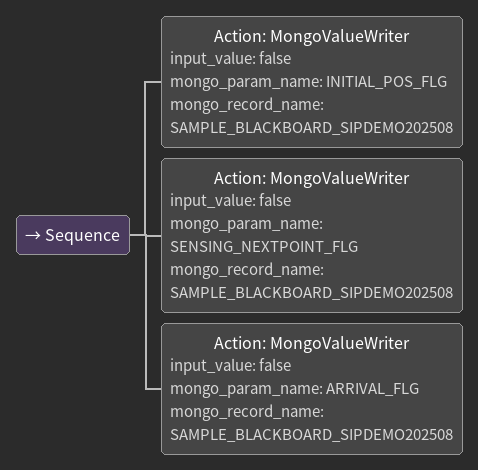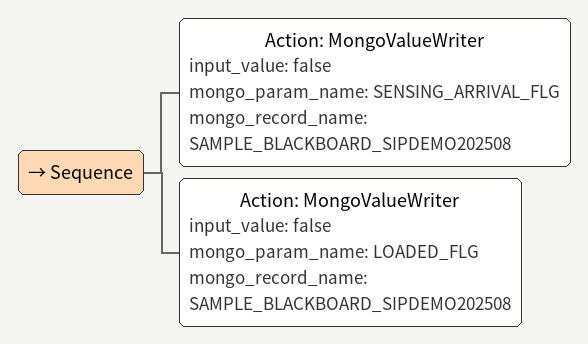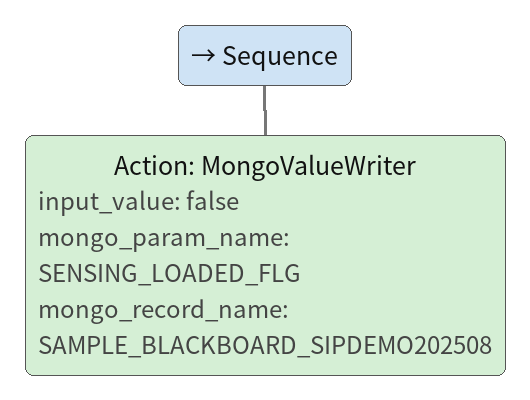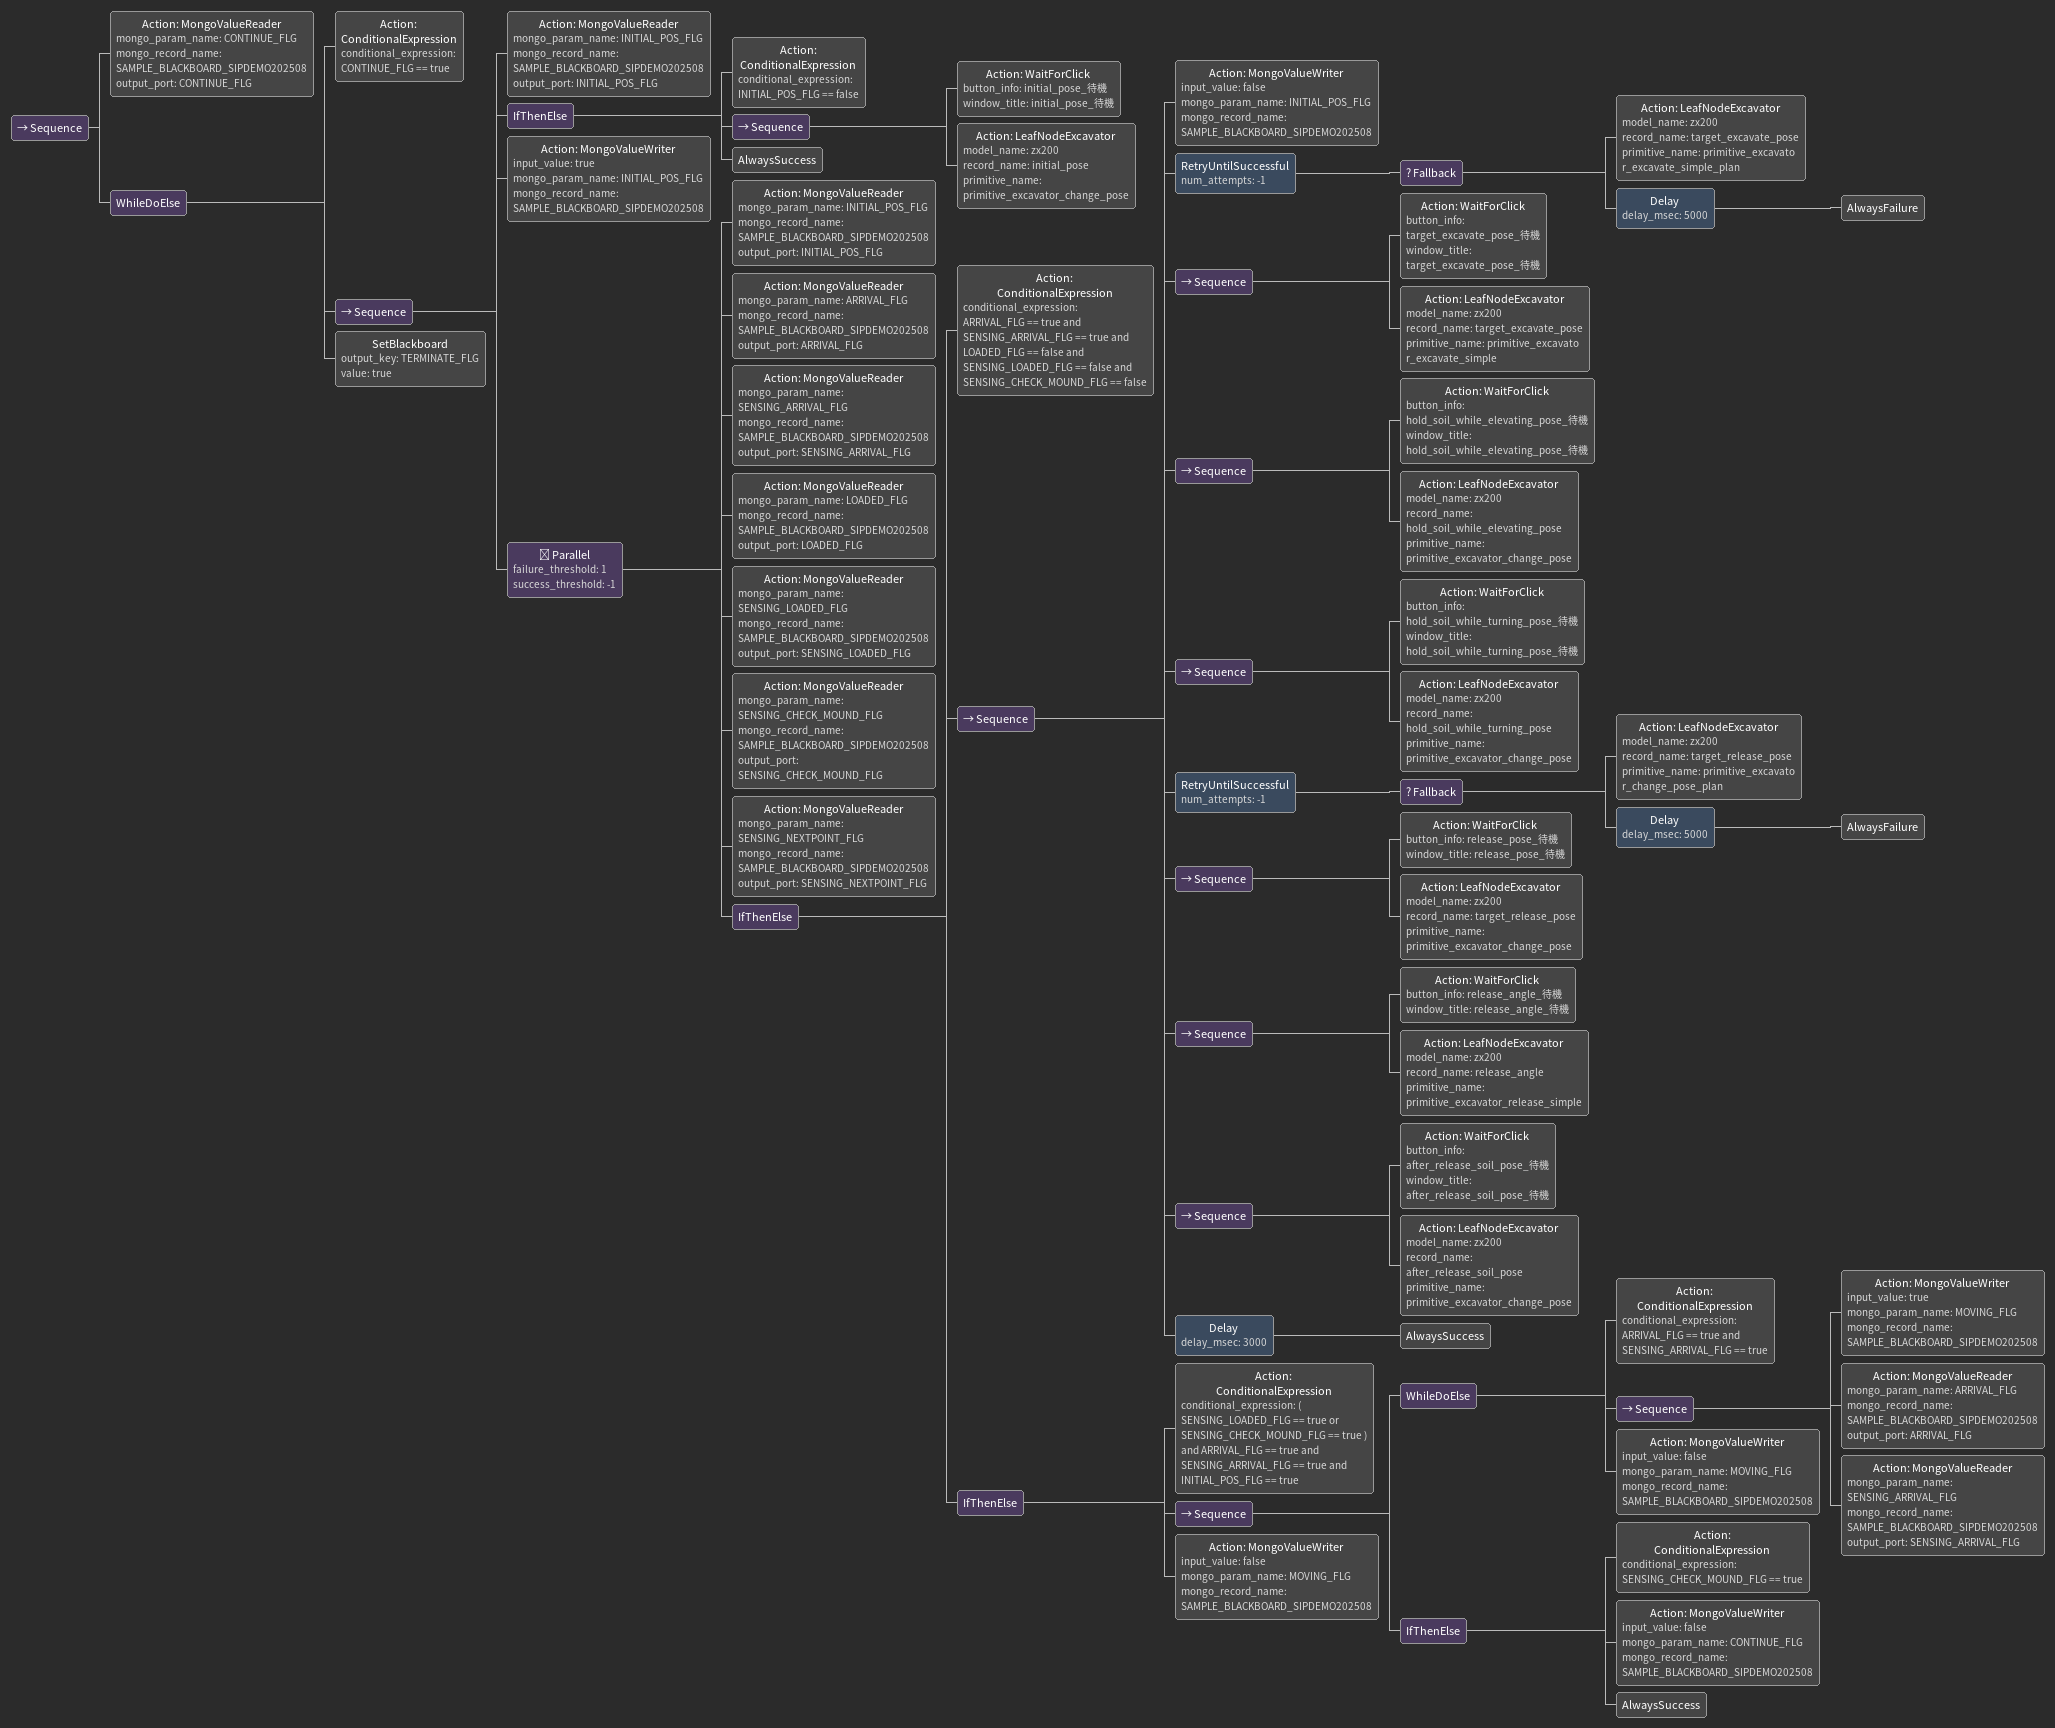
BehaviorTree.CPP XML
<Sequence>
    <Action ID="MongoValueWriter" input_value="false" mongo_param_name="INITIAL_POS_FLG" mongo_record_name="SAMPLE_BLACKBOARD_SIPDEMO202508"/>
    <Action ID="MongoValueWriter" input_value="false" mongo_param_name="SENSING_NEXTPOINT_FLG" mongo_record_name="SAMPLE_BLACKBOARD_SIPDEMO202508"/>
    <Action ID="MongoValueWriter" input_value="false" mongo_param_name="ARRIVAL_FLG" mongo_record_name="SAMPLE_BLACKBOARD_SIPDEMO202508"/>
</Sequence>

<Sequence>
    <Action ID="MongoValueWriter" input_value="false" mongo_param_name="SENSING_ARRIVAL_FLG" mongo_record_name="SAMPLE_BLACKBOARD_SIPDEMO202508"/>
    <Action ID="MongoValueWriter" input_value="false" mongo_param_name="LOADED_FLG" mongo_record_name="SAMPLE_BLACKBOARD_SIPDEMO202508"/>
</Sequence>

<Sequence>
    <Action ID="MongoValueWriter" input_value="false" mongo_param_name="SENSING_LOADED_FLG" mongo_record_name="SAMPLE_BLACKBOARD_SIPDEMO202508"/>
</Sequence>

<Sequence>
    <Action ID="MongoValueReader" mongo_param_name="CONTINUE_FLG" mongo_record_name="SAMPLE_BLACKBOARD_SIPDEMO202508" output_port="CONTINUE_FLG"/>
    <WhileDoElse>
        <Action ID="ConditionalExpression" conditional_expression="CONTINUE_FLG == true"/>
        <Sequence>
            <Action ID="MongoValueReader" mongo_param_name="INITIAL_POS_FLG" mongo_record_name="SAMPLE_BLACKBOARD_SIPDEMO202508" output_port="INITIAL_POS_FLG"/>
            <IfThenElse>
                <Action ID="ConditionalExpression" conditional_expression="INITIAL_POS_FLG == false"/>
                <Sequence>
                    <Action ID="WaitForClick" button_info="initial_pose_待機" window_title="initial_pose_待機"/>
                    <Action ID="LeafNodeExcavator" model_name="zx200" record_name="initial_pose" primitive_name="primitive_excavator_change_pose"/>
                </Sequence>
                <AlwaysSuccess/>
            </IfThenElse>
            <Action ID="MongoValueWriter" input_value="true" mongo_param_name="INITIAL_POS_FLG" mongo_record_name="SAMPLE_BLACKBOARD_SIPDEMO202508"/>
            <Parallel failure_threshold="1" success_threshold="-1">
                <Action ID="MongoValueReader" mongo_param_name="INITIAL_POS_FLG" mongo_record_name="SAMPLE_BLACKBOARD_SIPDEMO202508" output_port="INITIAL_POS_FLG"/>
                <Action ID="MongoValueReader" mongo_param_name="ARRIVAL_FLG" mongo_record_name="SAMPLE_BLACKBOARD_SIPDEMO202508" output_port="ARRIVAL_FLG"/>
                <Action ID="MongoValueReader" mongo_param_name="SENSING_ARRIVAL_FLG" mongo_record_name="SAMPLE_BLACKBOARD_SIPDEMO202508" output_port="SENSING_ARRIVAL_FLG"/>
                <Action ID="MongoValueReader" mongo_param_name="LOADED_FLG" mongo_record_name="SAMPLE_BLACKBOARD_SIPDEMO202508" output_port="LOADED_FLG"/>
                <Action ID="MongoValueReader" mongo_param_name="SENSING_LOADED_FLG" mongo_record_name="SAMPLE_BLACKBOARD_SIPDEMO202508" output_port="SENSING_LOADED_FLG"/>
                <Action ID="MongoValueReader" mongo_param_name="SENSING_CHECK_MOUND_FLG" mongo_record_name="SAMPLE_BLACKBOARD_SIPDEMO202508" output_port="SENSING_CHECK_MOUND_FLG"/>
                <Action ID="MongoValueReader" mongo_param_name="SENSING_NEXTPOINT_FLG" mongo_record_name="SAMPLE_BLACKBOARD_SIPDEMO202508" output_port="SENSING_NEXTPOINT_FLG"/>
                <IfThenElse>
                    <Action ID="ConditionalExpression" conditional_expression="ARRIVAL_FLG == true and SENSING_ARRIVAL_FLG == true and LOADED_FLG == false and SENSING_LOADED_FLG == false and SENSING_CHECK_MOUND_FLG == false "/>
                    <Sequence>
                        <Action ID="MongoValueWriter" input_value="false" mongo_param_name="INITIAL_POS_FLG" mongo_record_name="SAMPLE_BLACKBOARD_SIPDEMO202508"/>
                        <RetryUntilSuccessful num_attempts="-1">
                            <Fallback>
                                <Action ID="LeafNodeExcavator" model_name="zx200" record_name="target_excavate_pose" primitive_name="primitive_excavator_excavate_simple_plan"/>
                                <Delay delay_msec="5000">
                                    <AlwaysFailure/>
                                </Delay>
                            </Fallback>
                        </RetryUntilSuccessful>
                        <Sequence>
                            <Action ID="WaitForClick" button_info="target_excavate_pose_待機" window_title="target_excavate_pose_待機"/>
                            <Action ID="LeafNodeExcavator" model_name="zx200" record_name="target_excavate_pose" primitive_name="primitive_excavator_excavate_simple"/>
                        </Sequence>
                        <Sequence>
                            <Action ID="WaitForClick" button_info="hold_soil_while_elevating_pose_待機" window_title="hold_soil_while_elevating_pose_待機"/>
                            <Action ID="LeafNodeExcavator" model_name="zx200" record_name="hold_soil_while_elevating_pose" primitive_name="primitive_excavator_change_pose"/>
                        </Sequence>
                        <Sequence>
                            <Action ID="WaitForClick" button_info="hold_soil_while_turning_pose_待機" window_title="hold_soil_while_turning_pose_待機"/>
                            <Action ID="LeafNodeExcavator" model_name="zx200" record_name="hold_soil_while_turning_pose" primitive_name="primitive_excavator_change_pose"/>
                        </Sequence>
                        <RetryUntilSuccessful num_attempts="-1">
                            <Fallback>
                                <Action ID="LeafNodeExcavator" model_name="zx200" record_name="target_release_pose" primitive_name="primitive_excavator_change_pose_plan"/>
                                <Delay delay_msec="5000">
                                    <AlwaysFailure/>
                                </Delay>
                            </Fallback>
                        </RetryUntilSuccessful>
                        <Sequence>
                            <Action ID="WaitForClick" button_info="release_pose_待機" window_title="release_pose_待機"/>
                            <Action ID="LeafNodeExcavator" model_name="zx200" record_name="target_release_pose" primitive_name="primitive_excavator_change_pose"/>
                        </Sequence>
                        <Sequence>
                            <Action ID="WaitForClick" button_info="release_angle_待機" window_title="release_angle_待機"/>
                            <Action ID="LeafNodeExcavator" model_name="zx200" record_name="release_angle" primitive_name="primitive_excavator_release_simple"/>
                        </Sequence>
                        <Sequence>
                            <Action ID="WaitForClick" button_info="after_release_soil_pose_待機" window_title="after_release_soil_pose_待機"/>
                            <Action ID="LeafNodeExcavator" model_name="zx200" record_name="after_release_soil_pose" primitive_name="primitive_excavator_change_pose"/>
                        </Sequence>
                        <Delay delay_msec="3000">
                            <AlwaysSuccess/>
                        </Delay>
                    </Sequence>
                    <IfThenElse>
                        <Action ID="ConditionalExpression" conditional_expression="( SENSING_LOADED_FLG == true or SENSING_CHECK_MOUND_FLG == true  ) and ARRIVAL_FLG == true and SENSING_ARRIVAL_FLG == true  and INITIAL_POS_FLG == true"/>
                        <Sequence>
                            <WhileDoElse>
                                <Action ID="ConditionalExpression" conditional_expression="ARRIVAL_FLG == true and SENSING_ARRIVAL_FLG == true"/>
                                <Sequence>
                                    <Action ID="MongoValueWriter" input_value="true" mongo_param_name="MOVING_FLG" mongo_record_name="SAMPLE_BLACKBOARD_SIPDEMO202508"/>
                                    <Action ID="MongoValueReader" mongo_param_name="ARRIVAL_FLG" mongo_record_name="SAMPLE_BLACKBOARD_SIPDEMO202508" output_port="ARRIVAL_FLG"/>
                                    <Action ID="MongoValueReader" mongo_param_name="SENSING_ARRIVAL_FLG" mongo_record_name="SAMPLE_BLACKBOARD_SIPDEMO202508" output_port="SENSING_ARRIVAL_FLG"/>
                                </Sequence>
                                <Action ID="MongoValueWriter" input_value="false" mongo_param_name="MOVING_FLG" mongo_record_name="SAMPLE_BLACKBOARD_SIPDEMO202508"/>
                            </WhileDoElse>
                            <IfThenElse>
                                <Action ID="ConditionalExpression" conditional_expression="SENSING_CHECK_MOUND_FLG == true"/>
                                <Action ID="MongoValueWriter" input_value="false" mongo_param_name="CONTINUE_FLG" mongo_record_name="SAMPLE_BLACKBOARD_SIPDEMO202508"/>
                                <AlwaysSuccess/>
                            </IfThenElse>
                        </Sequence>
                        <Action ID="MongoValueWriter" input_value="false" mongo_param_name="MOVING_FLG" mongo_record_name="SAMPLE_BLACKBOARD_SIPDEMO202508"/>
                    </IfThenElse>
                </IfThenElse>
            </Parallel>
        </Sequence>
        <SetBlackboard output_key="TERMINATE_FLG" value="true"/>
    </WhileDoElse>
</Sequence>
